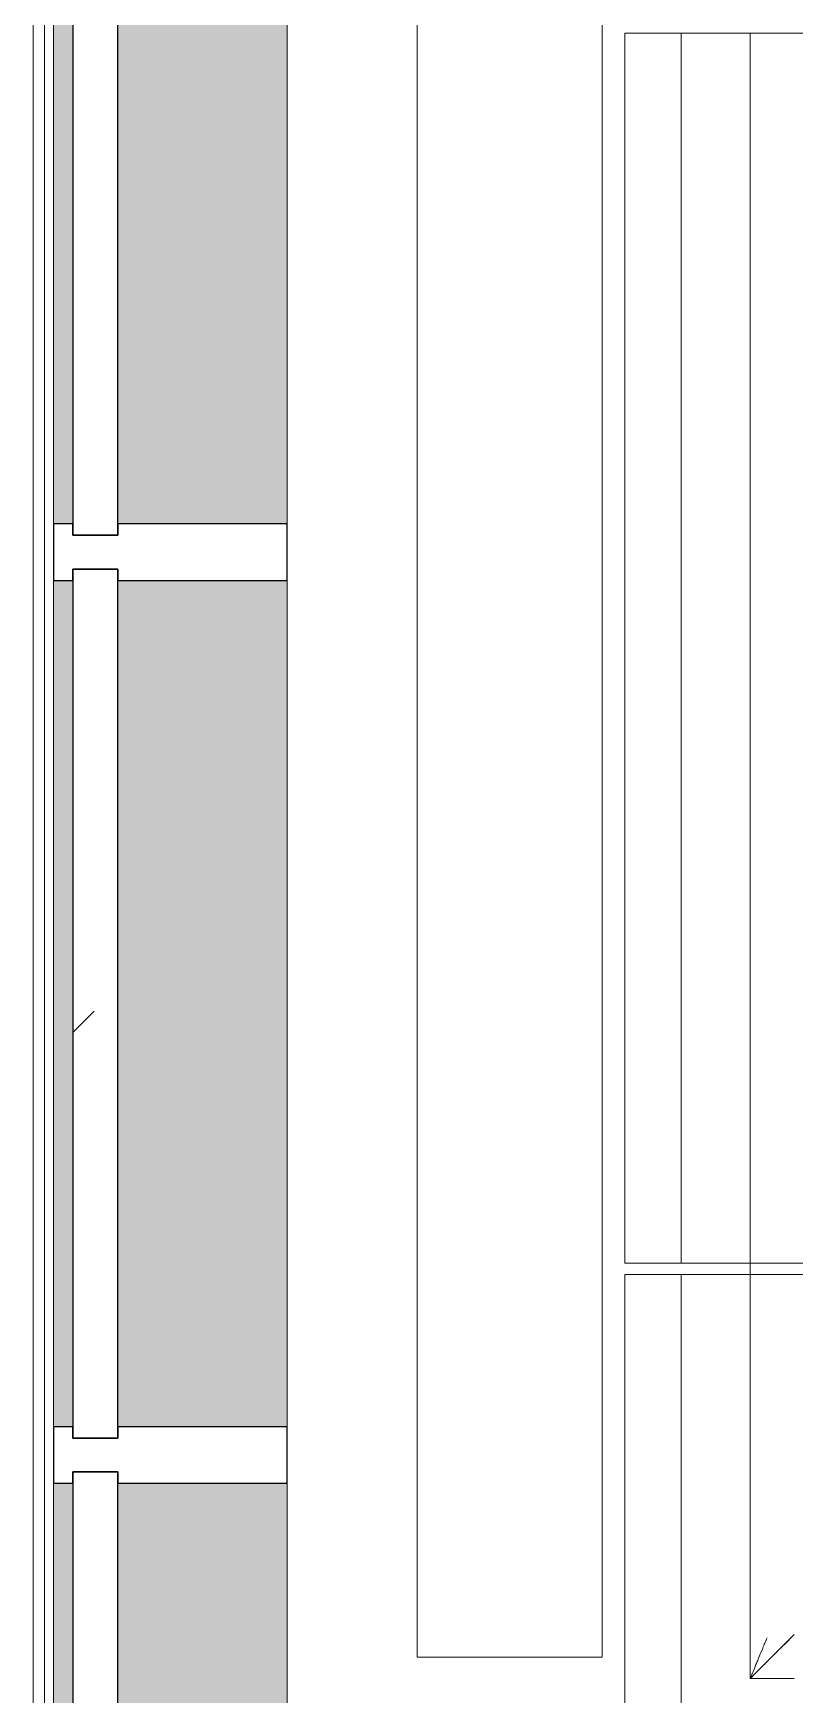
# Model space of a CAD drawing. Header units: millimetres. Extents: x -4185 to 186529, y -8553 to 29097.
# Drawn here: x 3836 to 4511, y 22938 to 24410 of the extents above; entities that cross this region are included whole.
import ezdxf

# ---------------------------------------------------------------- set-up
doc = ezdxf.new("R2010")
doc.units = ezdxf.units.MM
for name, color, linetype, lineweight in [('A-GLAZ-CURT', 7, 'Continuous', 9), ('A-GLAZ-CURT-1', 7, 'Continuous', 25), ('A-GLAZ-CWMG', 7, 'Continuous', 9), ('A-GLAZ-CWMG-1', 7, 'Continuous', 25), ('M-EQPM', 7, 'Continuous', 9)]:
    doc.layers.add(name, color=color, linetype=linetype, lineweight=lineweight)
doc.layers.add('I-FURN-1', color=7, linetype='Continuous', lineweight=9, true_color=0xf0f0f0)
doc.layers.add('M-EQPM-1', color=7, linetype='Continuous', lineweight=9, true_color=0xd4d4d4)

# ---------------------------------------------------------------- blocks, each defined once
blk = doc.blocks.new('Системная панель - Стекло - 40мм-23998914-План размещения напольных электротехнических лючков и розеток 1 этажа в осях 1-12')
at = {"layer": 'A-GLAZ-CURT'}
h = blk.add_hatch(dxfattribs=at)
h.set_pattern_fill('FP_16', color=256, style=0, pattern_type=2)
h.set_pattern_definition([(135, (23450.12, -3971.1), (-282.843, -282.843), [200, -600]), (135, (23550.12, -4171.1), (-282.843, -282.843), [600, -200]), (135, (23650.12, -3771.1), (-282.843, -282.843), [200, -600])])
h.paths.add_polyline_path([(385, 40), (-385, 40), (-385, 0), (385, 0), (385, 15)])
at = {"layer": 'A-GLAZ-CURT-1'}
for p, q in [((385, 40), (-385, 40)), ((-385, 40), (-385, 0)), ((385, 0), (385, 40)), ((-385, 0), (385, 0))]:
    blk.add_line(p, q, dxfattribs=at)
blk = doc.blocks.new('Прямоугольный импост - Импост структурный с накладкой - 190мм-23186010-План размещения напольных электротехнических лючков и розеток 1 этажа в осях 1-12')
at = {"layer": 'A-GLAZ-CWMG'}
for points in [[(3861.1, 23175.1), (3871.1, 23175.1), (3871.1, 23925.1), (3854.1, 23925.1), (3854.1, 23175.1)], [(4061.1, 23175.1), (4061.1, 23925.1), (3911.1, 23925.1), (3911.1, 23175.1), (4031.1, 23175.1)]]:
    blk.add_hatch(color=256, dxfattribs=at).paths.add_polyline_path(points)
for p, q in [((3854.1, 23175.1), (3854.1, 23925.1)), ((4061.1, 23175.1), (4061.1, 23925.1))]:
    blk.add_line(p, q, dxfattribs=at)
blk = doc.blocks.new('Прямоугольный импост - Импост структурный с накладкой - 190мм-22862219-План размещения напольных электротехнических лючков и розеток 1 этажа в осях 1-12')
at = {"layer": 'A-GLAZ-CWMG-1'}
for p, q in [((-25, 0), (-25, 17)), ((-25, 17), (25, 17)), ((25, 17), (25, 0)), ((-15, 0), (-25, 0)), ((-15, -40), (-15, 0)), ((25, 0), (15, 0)), ((15, 0), (15, -40)), ((-25, -190), (-25, -40)), ((-25, -40), (-15, -40)), ((15, -40), (25, -40)), ((25, -40), (25, -190)), ((25, -190), (-25, -190))]:
    blk.add_line(p, q, dxfattribs=at)
blk = doc.blocks.new('Системная панель - Стекло - 40мм-V11-План размещения напольных электротехнических лючков и розеток 1 этажа в осях 1-12')
at = {"layer": 'A-GLAZ-CURT'}
h = blk.add_hatch(dxfattribs=at)
h.set_pattern_fill('FP_21', color=256, style=0, pattern_type=2)
h.set_pattern_definition([(135, (22650.12, -3971.1), (-282.843, -282.843), [200, -600]), (135, (22750.12, -4171.1), (-282.843, -282.843), [600, -200]), (135, (22850.12, -3771.1), (-282.843, -282.843), [200, -600])])
h.paths.add_polyline_path([(385, 15), (385, 40), (-385, 40), (-385, 0), (385, 0)])
at = {"layer": 'A-GLAZ-CURT-1'}
for p, q in [((385, 40), (-385, 40)), ((-385, 40), (-385, 0)), ((385, 0), (385, 40)), ((-385, 0), (385, 0))]:
    blk.add_line(p, q, dxfattribs=at)
blk = doc.blocks.new('Системная панель - Стекло - 40мм-V12-План размещения напольных электротехнических лючков и розеток 1 этажа в осях 1-12')
at = {"layer": 'A-GLAZ-CURT'}
h = blk.add_hatch(dxfattribs=at)
h.set_pattern_fill('FP_22', color=256, style=0, pattern_type=2)
h.set_pattern_definition([(135, (24250.12, -3971.1), (-282.843, -282.843), [200, -600]), (135, (24350.12, -4171.1), (-282.843, -282.843), [600, -200]), (135, (24450.12, -3771.1), (-282.843, -282.843), [200, -600])])
h.paths.add_polyline_path([(385, 15), (385, 40), (-385, 40), (-385, 0), (385, 0)])
at = {"layer": 'A-GLAZ-CURT-1'}
for p, q in [((385, 40), (-385, 40)), ((-385, 40), (-385, 0)), ((385, 0), (385, 40)), ((-385, 0), (385, 0))]:
    blk.add_line(p, q, dxfattribs=at)
blk = doc.blocks.new('Прямоугольный импост - Импост структурный с накладкой - 170мм-23186685-План размещения напольных электротехнических лючков и розеток 1 этажа в осях 1-12')
at = {"layer": 'A-GLAZ-CWMG'}
for p, q in [((3836.1, 20672.1), (3836.1, 27150.1)), ((3846.1, 20672.1), (3846.1, 27150.1))]:
    blk.add_line(p, q, dxfattribs=at)
blk = doc.blocks.new('Диван базовый _4 подушки_ - 1_56-26565671-План размещения напольных электротехнических лючков и розеток 1 этажа в осях 1-12')
at = {"layer": 'I-FURN-1'}
for p, q in [((-495, 400), (-853, 400)), ((-853, 400), (-814, 361)), ((-838, 385), (-853, 400)), ((-853, 400), (-853, 361.2)), ((-853, 361.2), (-853, 400)), ((-853, 400), (-823.2, 370.2)), ((-495, 400), (-853, 400)), ((-853, 400), (-853, 361.2)), ((-485, 400), (-495, 400)), ((-485, 400), (-495, 400)), ((605, 400), (-485, 400)), ((605, 400), (-485, 400)), ((-814, 361), (-837.1, 384.1)), ((-823, 370), (-814, 361))]:
    blk.add_line(p, q, dxfattribs=at)
for points, knots in [([(-853, 400), (-853, 400), (-852.8, 399.9), (-851.9, 399.5), (-850.6, 399), (-849.3, 398.5), (-847.8, 397.8), (-846, 397.1), (-844, 396.3), (-841.9, 395.4), (-838.9, 394.2), (-833.6, 392), (-826.2, 388.9), (-820, 386.3), (-816.8, 385)], [0, 0, 0, 0, 0.083333, 0.166667, 0.25, 0.291667, 0.333333, 0.416667, 0.458333, 0.5, 0.583333, 0.666667, 0.833333, 1, 1, 1, 1]), ([(-853, 400), (-853, 400), (-852.8, 399.9), (-851.9, 399.5), (-850.6, 399), (-849.3, 398.5), (-847.8, 397.8), (-846, 397.1), (-844, 396.3), (-841.9, 395.4), (-838.9, 394.2), (-833.6, 392), (-826.2, 388.9), (-820, 386.4), (-816.8, 385)], [0, 0, 0, 0, 0.083333, 0.166667, 0.25, 0.291667, 0.333333, 0.416667, 0.458333, 0.5, 0.583333, 0.666667, 0.833333, 1, 1, 1, 1]), ([(-852, 399), (-851.6, 398.6), (-850.8, 397.8), (-849.1, 396.1), (-847.2, 394.2), (-845.6, 392.6), (-843.8, 390.8), (-841.3, 388.3), (-839.1, 386.1), (-838, 385)], [0.1666667, 0.1666667, 0.1666667, 0.1666667, 0.25, 0.3333333, 0.4166667, 0.4583333, 0.5, 0.5833333, 0.6666667, 0.6666667, 0.6666667, 0.6666667]), ([(-852, 399), (-851.6, 398.6), (-850.8, 397.8), (-849.1, 396.1), (-847.2, 394.2), (-845.6, 392.6), (-843.8, 390.8), (-841.3, 388.3), (-839.1, 386.1), (-838, 385)], [0.1666667, 0.1666667, 0.1666667, 0.1666667, 0.25, 0.3333333, 0.4166667, 0.4583333, 0.5, 0.5833333, 0.6666667, 0.6666667, 0.6666667, 0.6666667]), ([(-837.2, 384.2), (-836.9, 383.9), (-836, 383), (-833.9, 380.9), (-832, 379), (-830.8, 377.8)], [0.686434, 0.686434, 0.686434, 0.686434, 0.7083333, 0.75, 0.8333333, 0.8333333, 0.8333333, 0.8333333]), ([(-837.2, 384.2), (-836.9, 383.9), (-836, 383), (-833.9, 380.9), (-832, 379), (-830.8, 377.8)], [0.686434, 0.686434, 0.686434, 0.686434, 0.7083333, 0.75, 0.8333333, 0.8333333, 0.8333333, 0.8333333])]:
    blk.add_open_spline(points, degree=3, knots=knots, dxfattribs=at)
for points in [[(-853, 400), (-853, 400), (-852.7, 399.7), (-852, 399)], [(-853, 400), (-853, 400), (-852.7, 399.7), (-852, 399)], [(-829.8, 376.8), (-827.6, 374.6), (-825.4, 372.4), (-823.2, 370.2)], [(-829.8, 376.8), (-827.6, 374.6), (-825.4, 372.4), (-823.2, 370.2)]]:
    blk.add_open_spline(points, degree=3, dxfattribs=at)
blk = doc.blocks.new('radiator_prado_classic_z_tip_30_po exemplyaru - Classic Z Тип 30-500-30677909-План размещения напольных электротехнических лючков и розеток 1 этажа в осях 1-12')
at = {"layer": 'M-EQPM-1'}
for p, q in [((1500, 228), (0, 228)), ((1500, 64), (1500, 228)), ((0, 64), (1500, 64))]:
    blk.add_line(p, q, dxfattribs=at)
blk = doc.blocks.new('1_56 Диван в зоне ожидания1 - 1_56 Диван в зоне ожидания-31224257-План размещения напольных электротехнических лючков и розеток 1 этажа в осях 1-12')
at = {"layer": 'I-FURN-1'}
for p, q in [((-17575.9, 19385.1), (-16485.9, 19385.1)), ((-16485.9, 19385.1), (-17575.9, 19385.1)), ((-16485.9, 19382.2), (-16485.9, 19385.1)), ((-16485.9, 19385.1), (-16485.9, 19335.1)), ((-16485.9, 19376.5), (-16485.9, 19381.4)), ((-16475.9, 19335.1), (-16475.9, 19385.1)), ((-16475.9, 19385.1), (-16475.9, 19382.2)), ((-16475.9, 19385.1), (-15385.9, 19385.1)), ((-15385.9, 19385.1), (-16475.9, 19385.1)), ((-16475.9, 19381.4), (-16475.9, 19376.5)), ((-15385.9, 19382.2), (-15385.9, 19385.1)), ((-15385.9, 19385.1), (-15385.9, 19335.1)), ((-15385.9, 19376.5), (-15385.9, 19381.4)), ((-16485.9, 19368.4), (-16485.9, 19375.4)), ((-16485.9, 19358.4), (-16485.9, 19367.3)), ((-16475.9, 19375.4), (-16475.9, 19368.4)), ((-16475.9, 19367.3), (-16475.9, 19358.4)), ((-15385.9, 19368.4), (-15385.9, 19375.4)), ((-15385.9, 19358.4), (-15385.9, 19367.3)), ((-16485.9, 19347), (-16485.9, 19357.5)), ((-16475.9, 19357.5), (-16475.9, 19347)), ((-15385.9, 19347), (-15385.9, 19357.5)), ((-16485.9, 19335.1), (-17575.9, 19335.1)), ((-16485.9, 19335.1), (-17575.9, 19335.1)), ((-16485.9, 19335.1), (-16485.9, 19346.6)), ((-16485.9, 19274), (-16485.9, 19335.1)), ((-16485.9, 19335.1), (-16485.9, 19263.4)), ((-16475.9, 19346.6), (-16475.9, 19335.1)), ((-16475.9, 19263.4), (-16475.9, 19335.1)), ((-16475.9, 19335.1), (-16475.9, 19274)), ((-15385.9, 19335.1), (-16475.9, 19335.1)), ((-15385.9, 19335.1), (-16475.9, 19335.1)), ((-15385.9, 19335.1), (-15385.9, 19346.6)), ((-15385.9, 19274), (-15385.9, 19335.1)), ((-15385.9, 19335.1), (-15385.9, 19263.4)), ((-16485.9, 19270.4), (-16485.9, 19272)), ((-16485.9, 19266.9), (-16485.9, 19269.6)), ((-16485.9, 19263.4), (-16485.9, 19265.2)), ((-16485.9, 19263.4), (-16485.9, 19234.1)), ((-16485.9, 19259.8), (-16485.9, 19262.9)), ((-16485.9, 19252.7), (-16485.9, 19259)), ((-16475.9, 19272), (-16475.9, 19270.4)), ((-16475.9, 19269.6), (-16475.9, 19266.9)), ((-16475.9, 19265.2), (-16475.9, 19263.4)), ((-16475.9, 19234.1), (-16475.9, 19263.4)), ((-16475.9, 19262.9), (-16475.9, 19259.9)), ((-16475.9, 19259), (-16475.9, 19252.8)), ((-15385.9, 19268.3), (-15385.9, 19269.6)), ((-15385.9, 19265.2), (-15385.9, 19268)), ((-15385.9, 19263.4), (-15385.9, 19265)), ((-15385.9, 19263.4), (-15385.9, 19234.1)), ((-15385.9, 19256), (-15385.9, 19262.6)), ((-16485.9, 19245), (-16485.9, 19251.7)), ((-16475.9, 19251.7), (-16475.9, 19245)), ((-15385.9, 19248.5), (-15385.9, 19255.7)), ((-15385.9, 19218.4), (-15385.9, 19248.5)), ((-16485.9, 19225.6), (-16485.9, 19244)), ((-16475.9, 19244), (-16475.9, 19225.6))]:
    blk.add_line(p, q, dxfattribs=at)

msp = doc.modelspace()

# ---------------------------------------------------------------- block references
at = {"layer": 'A-GLAZ-CURT', "rotation": 269.9999999999999}
for name, p in [('Системная панель - Стекло - 40мм-V12-План размещения напольных электротехнических лючков и розеток 1 этажа в осях 1-12', (3871.1, 24350.1)), ('Системная панель - Стекло - 40мм-23998914-План размещения напольных электротехнических лючков и розеток 1 этажа в осях 1-12', (3871.1, 23550.1)), ('Системная панель - Стекло - 40мм-V11-План размещения напольных электротехнических лючков и розеток 1 этажа в осях 1-12', (3871.1, 22750.1))]:
    msp.add_blockref(name, p, dxfattribs=at)
at = {"layer": 'A-GLAZ-CWMG'}
for name, p in [('Прямоугольный импост - Импост структурный с накладкой - 170мм-23186685-План размещения напольных электротехнических лючков и розеток 1 этажа в осях 1-12', (0, 0)), ('Прямоугольный импост - Импост структурный с накладкой - 190мм-23186010-План размещения напольных электротехнических лючков и розеток 1 этажа в осях 1-12', (0, 800)), ('Прямоугольный импост - Импост структурный с накладкой - 190мм-23186010-План размещения напольных электротехнических лючков и розеток 1 этажа в осях 1-12', (0, 0)), ('Прямоугольный импост - Импост структурный с накладкой - 190мм-23186010-План размещения напольных электротехнических лючков и розеток 1 этажа в осях 1-12', (0, -800))]:
    msp.add_blockref(name, p, dxfattribs=at)
at = {"layer": 'A-GLAZ-CWMG', "extrusion": (0, 0, -1), "rotation": 270.0000000000001}
for p in [(-3871.1, 23950.1), (-3871.1, 23150.1)]:
    msp.add_blockref('Прямоугольный импост - Импост структурный с накладкой - 190мм-22862219-План размещения напольных электротехнических лючков и розеток 1 этажа в осях 1-12', p, dxfattribs=at)
at = {"layer": 'I-FURN-1'}
for name, p, rotation in [('1_56 Диван в зоне ожидания1 - 1_56 Диван в зоне ожидания-31224257-План размещения напольных электротехнических лючков и розеток 1 этажа в осях 1-12', (23745.1, 39795.9), 89.99999999999987), ('Диван базовый _4 подушки_ - 1_56-26565671-План размещения напольных электротехнических лючков и розеток 1 этажа в осях 1-12', (4871.1, 23805), 89.99999999999997)]:
    msp.add_blockref(name, p, dxfattribs=dict(at, rotation=rotation))
at = {"layer": 'M-EQPM', "rotation": 269.9999999999997}
msp.add_blockref('radiator_prado_classic_z_tip_30_po exemplyaru - Classic Z Тип 30-500-30677909-План размещения напольных электротехнических лючков и розеток 1 этажа в осях 1-12', (4112, 24470.8), dxfattribs=at)

doc.saveas('drawing.dxf')
